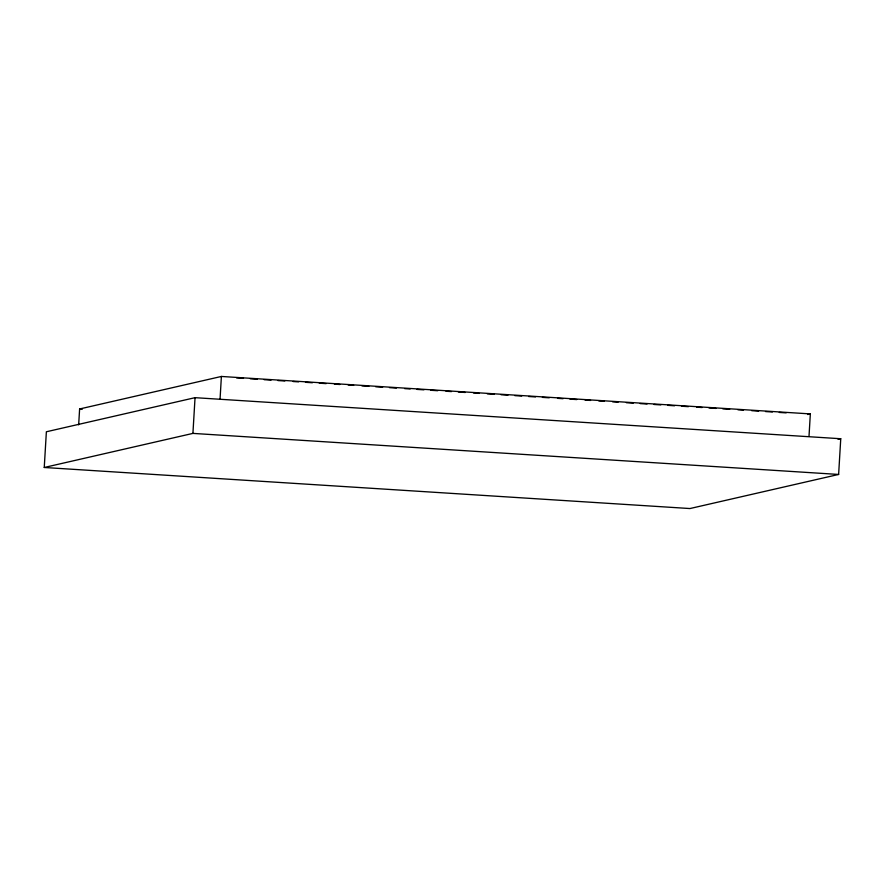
<?xml version="1.0" encoding="UTF-8"?>
<svg xmlns="http://www.w3.org/2000/svg" width="885" height="885" viewBox="0 0 885 885"><rect width="100%" height="100%" fill="white"/><g stroke="black" fill="none" stroke-linecap="round" stroke-linejoin="round"><path stroke-width="1.33" d="M44.25 467.479L46.374 431.769L195.043 397.675L840.75 438.739L838.626 474.448L689.957 508.543L44.25 467.479L192.919 433.396L838.626 474.448M78.665 424.844L79.617 408.97L221.394 376.457L810.339 413.915L809.001 436.394M192.919 433.396L195.043 397.675M220.066 398.947L221.394 376.457M807.695 414.512L810.339 413.915M838.073 439.347L840.75 438.739M236.616 377.928L243.508 378.371M250.389 378.813L257.281 379.245M264.161 379.687L271.053 380.119M277.934 380.561L284.826 380.992M293.09 381.523L298.599 381.877M305.48 382.309L312.372 382.751M319.264 383.183L326.145 383.625M334.408 384.145L339.917 384.499M348.181 385.03L353.69 385.373M361.954 385.904L368.846 386.336M375.727 386.778L382.619 387.221M389.5 387.652L396.391 388.095M404.655 388.615L410.164 388.969M417.045 389.4L423.937 389.842M430.818 390.285L437.71 390.716M445.974 391.247L451.483 391.59M458.364 392.033L465.256 392.475M473.519 392.995L479.028 393.349M487.292 393.869L494.173 394.312M501.065 394.743L507.946 395.186M514.838 395.628L521.719 396.06M528.611 396.502L535.491 396.934M542.383 397.376L549.264 397.808M557.528 398.338L563.037 398.692M569.929 399.124L576.81 399.566M585.073 400.086L590.583 400.44M598.846 400.96L604.355 401.314M612.619 401.845L618.128 402.188M626.392 402.719L633.284 403.151M640.165 403.593L647.057 404.036M653.938 404.467L660.829 404.91M667.71 405.341L674.602 405.784M681.483 406.226L688.375 406.658M696.639 407.188L702.148 407.531M709.029 407.974L715.921 408.405M722.802 408.848L729.694 409.29M737.957 409.81L743.466 410.164M751.73 410.684L758.611 411.127M765.503 411.558L772.384 412.001M779.276 412.443L786.157 412.875M79.617 408.97L82.371 409.147"/></g></svg>
